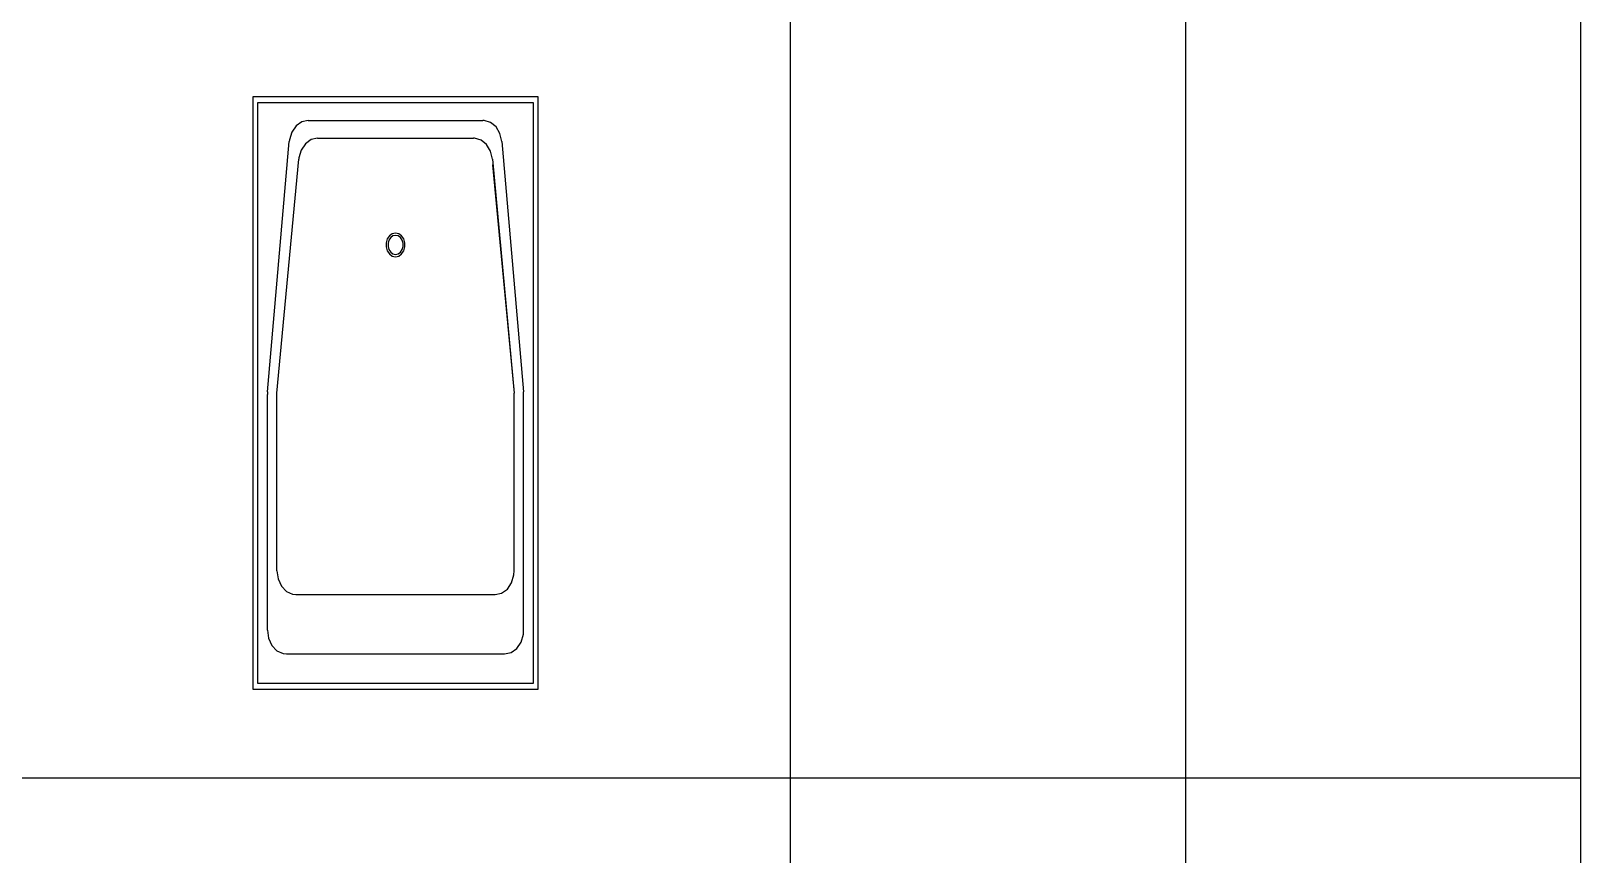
# Model space of a CAD drawing. Extents: x -72339 to 59654, y -38057 to 42097.
# Drawn here: x -6420 to -2499, y 33727 to 35809 of the extents above; entities that cross this region are included whole.
import ezdxf

# ---------------------------------------------------------------- set-up
doc = ezdxf.new("R2010")
doc.units = 0
doc.header["$MEASUREMENT"] = 0
doc.layers.get('0').update_dxf_attribs({"linetype": 'CONTINUOUS'})
doc.styles.add('DIM', font='txt')

# ---------------------------------------------------------------- blocks, each defined once
blk = doc.blocks.new('1308')
for p, q in [((139.1, -60), (580.9, -60)), ((36.3, -746.8), (91.3, -113.5)), ((162.7, -105), (557.3, -105)), ((628.7, -113.5), (683.7, -746.8)), ((60, -750), (115.1, -158.1)), ((604.9, -158.1), (660, -750)), ((605, -172.9), (660, -750)), ((36, -1350), (36, -753.3)), ((60, -1200), (60, -750)), ((660, -1200), (660, -750)), ((684, -1350), (684, -753.3)), ((108, -1260), (612, -1260)), ((84, -1410), (636, -1410))]:
    blk.add_line(p, q)
for points in [[(720, -1500), (0, -1500), (0, 0), (720, 0)], [(708, -1485), (12, -1485), (12, -15), (708, -15)]]:
    blk.add_lwpolyline(points, close=True)
for points in [[(139.1, -60), (122.6, -63.6), (108.2, -74), (97.5, -90), (91.8, -109.6), (91.3, -113.5)], [(628.7, -113.5), (624, -93.5), (614.2, -76.7), (600.3, -65.1), (584.1, -60.1), (580.9, -60)], [(162.7, -105), (146.3, -108.6), (131.9, -119), (121.2, -135), (115.5, -154.6), (115.1, -158.1)], [(604.9, -158.1), (600.2, -138.1), (590.2, -121.4), (576.3, -109.9), (560.1, -105.1), (557.3, -105)], [(360, -345), (351.8, -346.8), (344.6, -352), (339.2, -360), (336.4, -369.8), (336.4, -380.2), (339.2, -390), (344.6, -398), (351.8, -403.2), (360, -405), (368.2, -403.2), (375.4, -398), (380.8, -390), (383.6, -380.2), (383.6, -369.8), (380.8, -360), (375.4, -352), (368.2, -346.8), (360, -345)], [(360, -351), (353.4, -352.4), (347.7, -356.6), (343.4, -363), (341.1, -370.8), (341.1, -379.2), (343.4, -387), (347.7, -393.4), (353.4, -397.6), (360, -399), (366.6, -397.6), (372.3, -393.4), (376.6, -387), (378.9, -379.2), (378.9, -370.8), (376.6, -363), (372.3, -356.6), (366.6, -352.4), (360, -351)], [(36.3, -746.8), (36, -753.3)], [(684, -753.3), (683.7, -746.8)], [(60, -1200), (62.9, -1220.5), (71.2, -1238.6), (84, -1252), (99.7, -1259.1), (108, -1260)], [(612, -1260), (628.4, -1256.4), (642.9, -1246), (653.6, -1230), (659.3, -1210.4), (660, -1200)], [(36, -1350), (38.9, -1370.5), (47.2, -1388.6), (60, -1402), (75.7, -1409.1), (84, -1410)], [(636, -1410), (652.4, -1406.4), (666.9, -1396), (677.6, -1380), (683.3, -1360.4), (684, -1350)]]:
    blk.add_lwpolyline(points)
at = {"style": 'DIM', "flags": 1}
for tag in ['XVALUE', 'YVALUE']:
    blk.add_attdef(tag, (-999999, -999999), '', height=0.02, dxfattribs=at)

msp = doc.modelspace()

# ---------------------------------------------------------------- linework, layer by layer
for p, q in [((-4499.1, 30919.4), (-4499.1, 41919.4)), ((-3499.1, 30919.4), (-3499.1, 41919.4)), ((-2499.1, 30919.4), (-2499.1, 41919.4)), ((-10499.1, 33919.4), (-2499.1, 33919.4))]:
    msp.add_line(p, q)

# ---------------------------------------------------------------- block references
msp.add_blockref('1308', (-5857.9, 35643.2))

doc.saveas('drawing.dxf')
